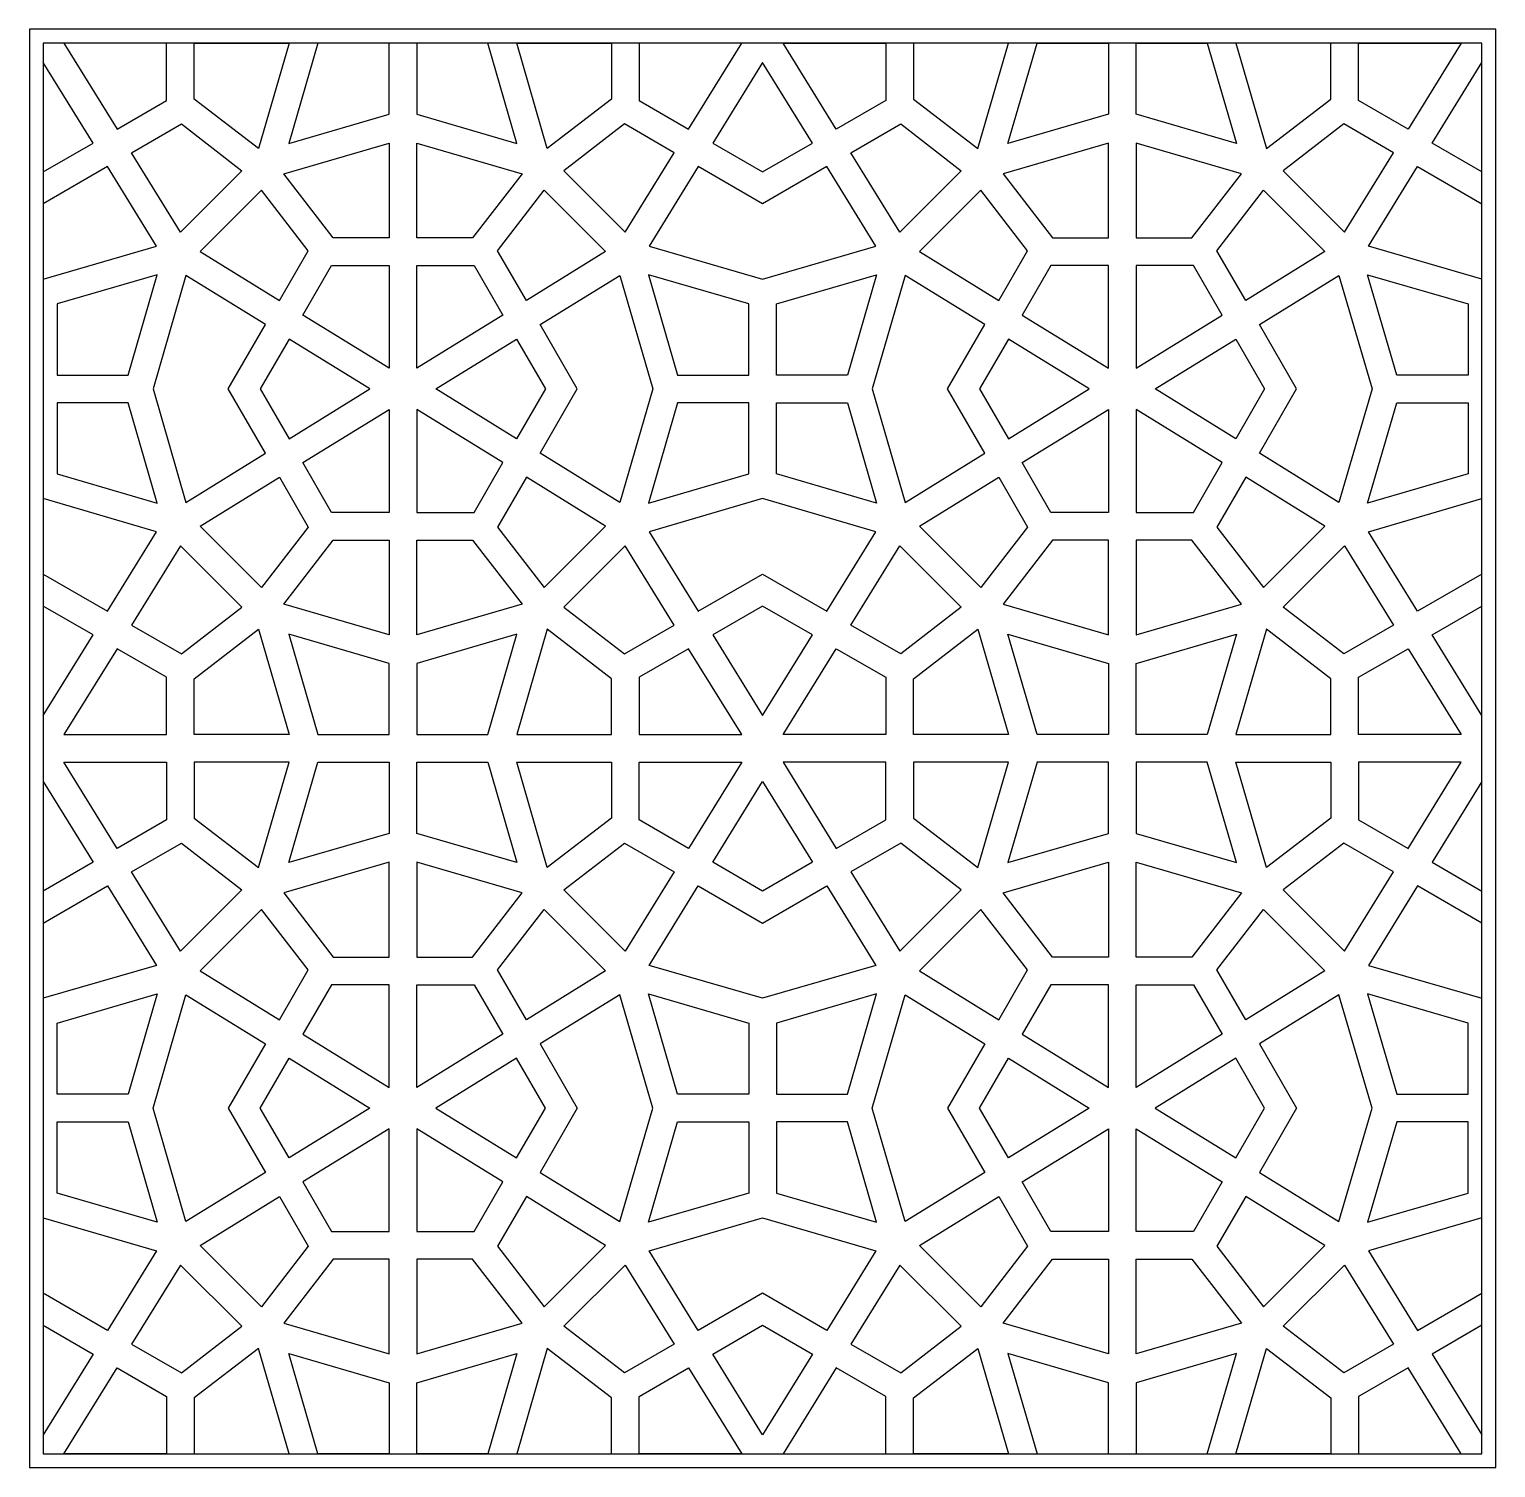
# Model space of a CAD drawing. Extents: x 330 to 436, y 287 to 391.
import ezdxf

# ---------------------------------------------------------------- set-up
doc = ezdxf.new("R2010")
doc.units = 0
doc.layers.add('LAYER_01', color=7, linetype='CONTINUOUS')

msp = doc.modelspace()

# ---------------------------------------------------------------- linework, layer by layer
at = {"layer": 'LAYER_01'}
for points in [[(329.59, 286.85), (435.51, 286.85), (435.51, 390.77), (329.59, 390.77)], [(330.59, 287.85), (434.51, 287.85), (434.51, 389.77), (330.59, 389.77)], [(335.92, 383.55), (339.5, 385.62), (339.5, 389.77), (332.08, 389.77)], [(341.5, 385.73), (341.5, 389.77), (348.35, 389.77), (346.13, 382.16)], [(355.57, 384.63), (355.57, 389.77), (350.43, 389.77), (348.32, 382.52)], [(357.57, 384.63), (364.81, 382.52), (362.7, 389.77), (357.57, 389.77)], [(371.63, 389.77), (371.63, 385.73), (367, 382.16), (364.79, 389.77)], [(381.05, 389.77), (373.63, 389.77), (373.63, 385.62), (377.21, 383.55)], [(384.04, 389.77), (391.46, 389.77), (391.46, 385.62), (387.88, 383.55)], [(393.46, 389.77), (393.46, 385.73), (398.09, 382.16), (400.31, 389.77)], [(407.53, 384.63), (400.28, 382.52), (402.39, 389.77), (407.53, 389.77)], [(409.53, 384.63), (409.53, 389.77), (414.67, 389.77), (416.78, 382.52)], [(423.59, 385.73), (423.59, 389.77), (416.75, 389.77), (418.96, 382.16)], [(429.18, 383.55), (425.59, 385.62), (425.59, 389.77), (433.01, 389.77)], [(382.55, 388.38), (378.95, 382.55), (382.55, 380.47), (386.15, 382.55)], [(336.97, 381.85), (340.57, 383.93), (344.94, 380.55), (340.5, 376.12)], [(372.57, 383.93), (368.2, 380.55), (372.63, 376.12), (376.16, 381.85)], [(392.53, 383.93), (396.9, 380.55), (392.47, 376.12), (388.93, 381.85)], [(428.12, 381.85), (424.53, 383.93), (420.16, 380.55), (424.59, 376.12)], [(351.53, 375.7), (347.96, 380.33), (355.57, 382.55), (355.57, 375.7)], [(357.57, 375.7), (357.57, 382.55), (365.18, 380.33), (361.61, 375.7)], [(407.53, 375.7), (407.53, 382.55), (399.92, 380.33), (403.49, 375.7)], [(413.57, 375.7), (417.14, 380.33), (409.53, 382.55), (409.53, 375.7)], [(382.55, 372.72), (390.74, 375.1), (387.2, 380.85), (382.55, 378.16), (377.9, 380.85), (374.35, 375.1)], [(347.65, 371.17), (349.72, 374.77), (346.35, 379.14), (341.92, 374.71)], [(365.49, 371.17), (363.41, 374.77), (366.78, 379.14), (371.21, 374.71)], [(399.61, 371.17), (401.68, 374.77), (398.31, 379.14), (393.88, 374.71)], [(417.45, 371.17), (415.37, 374.77), (418.74, 379.14), (423.17, 374.71)], [(338.83, 373.04), (331.59, 370.93), (331.59, 365.79), (336.72, 365.79)], [(340.9, 356.59), (346.65, 360.14), (343.96, 364.79), (346.65, 369.44), (340.9, 372.99), (338.52, 364.79)], [(351.42, 373.7), (355.57, 373.7), (355.57, 366.28), (349.35, 370.12)], [(363.78, 370.12), (357.57, 366.28), (357.57, 373.7), (361.71, 373.7)], [(366.49, 369.44), (372.23, 372.99), (374.62, 364.79), (372.23, 356.59), (366.49, 360.14), (369.17, 364.79)], [(374.3, 373.04), (376.41, 365.79), (381.55, 365.79), (381.55, 370.93)], [(390.79, 373.04), (388.68, 365.79), (383.55, 365.79), (383.55, 370.93)], [(398.61, 369.44), (392.86, 372.99), (390.48, 364.79), (392.86, 356.59), (398.61, 360.14), (395.92, 364.79)], [(401.31, 370.12), (407.53, 366.28), (407.53, 373.7), (403.38, 373.7)], [(413.67, 373.7), (409.53, 373.7), (409.53, 366.28), (415.74, 370.12)], [(424.19, 356.59), (418.45, 360.14), (421.13, 364.79), (418.45, 369.44), (424.19, 372.99), (426.58, 364.79)], [(426.26, 373.04), (433.51, 370.93), (433.51, 365.79), (428.37, 365.79)], [(346.27, 364.79), (348.35, 361.19), (354.18, 364.79), (348.35, 368.39)], [(364.78, 368.39), (366.86, 364.79), (364.78, 361.19), (358.95, 364.79)], [(400.31, 368.39), (398.23, 364.79), (400.31, 361.19), (406.14, 364.79)], [(418.82, 364.79), (416.74, 361.19), (410.91, 364.79), (416.74, 368.39)], [(338.83, 356.54), (336.72, 363.79), (331.59, 363.79), (331.59, 358.65)], [(374.3, 356.54), (381.55, 358.65), (381.55, 363.79), (376.41, 363.79)], [(390.79, 356.54), (383.55, 358.65), (383.55, 363.79), (388.68, 363.79)], [(426.26, 356.54), (428.37, 363.79), (433.51, 363.79), (433.51, 358.65)], [(355.57, 363.29), (355.57, 355.87), (351.42, 355.87), (349.35, 359.46)], [(363.78, 359.46), (357.57, 363.29), (357.57, 355.87), (361.71, 355.87)], [(401.31, 359.46), (407.53, 363.29), (407.53, 355.87), (403.38, 355.87)], [(409.53, 363.29), (409.53, 355.87), (413.67, 355.87), (415.74, 359.46)], [(341.92, 354.87), (347.65, 358.41), (349.72, 354.81), (346.35, 350.44)], [(366.78, 350.44), (371.21, 354.87), (365.49, 358.41), (363.41, 354.81)], [(398.31, 350.44), (393.88, 354.87), (399.61, 358.41), (401.68, 354.81)], [(423.17, 354.87), (417.45, 358.41), (415.37, 354.81), (418.74, 350.44)], [(382.55, 351.41), (387.2, 348.73), (390.74, 354.47), (382.55, 356.86), (374.35, 354.47), (377.9, 348.73)], [(347.96, 349.24), (351.53, 353.87), (355.57, 353.87), (355.57, 347.03)], [(361.61, 353.87), (365.18, 349.24), (357.57, 347.03), (357.57, 353.87)], [(403.49, 353.87), (399.92, 349.24), (407.53, 347.03), (407.53, 353.87)], [(417.14, 349.24), (413.57, 353.87), (409.53, 353.87), (409.53, 347.03)], [(336.97, 347.73), (340.57, 345.65), (344.94, 349.02), (340.5, 353.46)], [(372.63, 353.46), (368.2, 349.02), (372.57, 345.65), (376.16, 347.73)], [(392.47, 353.46), (396.9, 349.02), (392.53, 345.65), (388.93, 347.73)], [(428.12, 347.73), (424.53, 345.65), (420.16, 349.02), (424.59, 353.46)], [(382.55, 349.1), (378.95, 347.02), (382.55, 341.19), (386.15, 347.02)], [(341.5, 343.85), (346.13, 347.42), (348.35, 339.81), (341.5, 339.81)], [(355.57, 344.95), (348.32, 347.06), (350.43, 339.81), (355.57, 339.81)], [(357.57, 344.95), (357.57, 339.81), (362.7, 339.81), (364.81, 347.06)], [(371.63, 339.81), (371.63, 343.85), (367, 347.42), (364.79, 339.81)], [(393.46, 339.81), (393.46, 343.85), (398.09, 347.42), (400.31, 339.81)], [(407.53, 344.95), (407.53, 339.81), (402.39, 339.81), (400.28, 347.06)], [(409.53, 344.95), (416.78, 347.06), (414.67, 339.81), (409.53, 339.81)], [(423.59, 343.85), (418.96, 347.42), (416.75, 339.81), (423.59, 339.81)], [(335.92, 346.02), (332.08, 339.81), (339.5, 339.81), (339.5, 343.96)], [(381.05, 339.81), (377.21, 346.02), (373.63, 343.96), (373.63, 339.81)], [(384.04, 339.81), (387.88, 346.02), (391.46, 343.96), (391.46, 339.81)], [(429.18, 346.02), (433.01, 339.81), (425.59, 339.81), (425.59, 343.96)], [(335.92, 331.59), (332.08, 337.81), (339.5, 337.81), (339.5, 333.66)], [(341.5, 333.77), (346.13, 330.2), (348.35, 337.81), (341.5, 337.81)], [(355.57, 332.67), (348.32, 330.56), (350.43, 337.81), (355.57, 337.81)], [(357.57, 332.67), (357.57, 337.81), (362.7, 337.81), (364.81, 330.56)], [(371.63, 337.81), (371.63, 333.77), (367, 330.2), (364.79, 337.81)], [(381.05, 337.81), (377.21, 331.59), (373.63, 333.66), (373.63, 337.81)], [(384.04, 337.81), (387.88, 331.59), (391.46, 333.66), (391.46, 337.81)], [(393.46, 337.81), (393.46, 333.77), (398.09, 330.2), (400.31, 337.81)], [(407.53, 332.67), (407.53, 337.81), (402.39, 337.81), (400.28, 330.56)], [(409.53, 332.67), (416.78, 330.56), (414.67, 337.81), (409.53, 337.81)], [(423.59, 333.77), (418.96, 330.2), (416.75, 337.81), (423.59, 337.81)], [(429.18, 331.59), (433.01, 337.81), (425.59, 337.81), (425.59, 333.66)], [(382.55, 328.51), (378.95, 330.59), (382.55, 336.42), (386.15, 330.59)], [(336.97, 329.89), (340.57, 331.97), (344.94, 328.59), (340.5, 324.16)], [(372.63, 324.16), (368.2, 328.59), (372.57, 331.97), (376.16, 329.89)], [(392.47, 324.16), (396.9, 328.59), (392.53, 331.97), (388.93, 329.89)], [(428.12, 329.89), (424.53, 331.97), (420.16, 328.59), (424.59, 324.16)], [(347.96, 328.37), (351.53, 323.74), (355.57, 323.74), (355.57, 330.59)], [(361.61, 323.74), (365.18, 328.37), (357.57, 330.59), (357.57, 323.74)], [(403.49, 323.74), (399.92, 328.37), (407.53, 330.59), (407.53, 323.74)], [(417.14, 328.37), (413.57, 323.74), (409.53, 323.74), (409.53, 330.59)], [(382.55, 326.2), (387.2, 328.89), (390.74, 323.14), (382.55, 320.76), (374.35, 323.14), (377.9, 328.89)], [(341.92, 322.75), (347.65, 319.21), (349.72, 322.81), (346.35, 327.18)], [(366.78, 327.18), (371.21, 322.75), (365.49, 319.21), (363.41, 322.81)], [(398.31, 327.18), (393.88, 322.75), (399.61, 319.21), (401.68, 322.81)], [(423.17, 322.75), (417.45, 319.21), (415.37, 322.81), (418.74, 327.18)], [(338.83, 321.08), (336.72, 313.83), (331.59, 313.83), (331.59, 318.97)], [(340.9, 321.02), (346.65, 317.48), (343.96, 312.83), (346.65, 308.18), (340.9, 304.63), (338.52, 312.83)], [(355.57, 314.32), (355.57, 321.74), (351.42, 321.74), (349.35, 318.16)], [(363.78, 318.16), (357.57, 314.32), (357.57, 321.74), (361.71, 321.74)], [(366.49, 308.18), (372.23, 304.63), (374.62, 312.83), (372.23, 321.02), (366.49, 317.48), (369.17, 312.83)], [(374.3, 321.08), (381.55, 318.97), (381.55, 313.83), (376.41, 313.83)], [(390.79, 321.08), (383.55, 318.97), (383.55, 313.83), (388.68, 313.83)], [(398.61, 308.18), (392.86, 304.63), (390.48, 312.83), (392.86, 321.02), (398.61, 317.48), (395.92, 312.83)], [(401.31, 318.16), (407.53, 314.32), (407.53, 321.74), (403.38, 321.74)], [(409.53, 314.32), (409.53, 321.74), (413.67, 321.74), (415.74, 318.16)], [(424.19, 321.02), (418.45, 317.48), (421.13, 312.83), (418.45, 308.18), (424.19, 304.63), (426.58, 312.83)], [(426.26, 321.08), (428.37, 313.83), (433.51, 313.83), (433.51, 318.97)], [(346.27, 312.83), (348.35, 316.43), (354.18, 312.83), (348.35, 309.23)], [(364.78, 309.23), (366.86, 312.83), (364.78, 316.43), (358.95, 312.83)], [(400.31, 309.23), (398.23, 312.83), (400.31, 316.43), (406.14, 312.83)], [(418.82, 312.83), (416.74, 316.43), (410.91, 312.83), (416.74, 309.23)], [(338.83, 304.58), (331.59, 306.69), (331.59, 311.83), (336.72, 311.83)], [(374.3, 304.58), (376.41, 311.83), (381.55, 311.83), (381.55, 306.69)], [(390.79, 304.58), (388.68, 311.83), (383.55, 311.83), (383.55, 306.69)], [(426.26, 304.58), (433.51, 306.69), (433.51, 311.83), (428.37, 311.83)], [(351.42, 303.91), (355.57, 303.91), (355.57, 311.33), (349.35, 307.49)], [(363.78, 307.49), (357.57, 311.33), (357.57, 303.91), (361.71, 303.91)], [(401.31, 307.49), (407.53, 311.33), (407.53, 303.91), (403.38, 303.91)], [(413.67, 303.91), (409.53, 303.91), (409.53, 311.33), (415.74, 307.49)], [(347.65, 306.44), (349.72, 302.85), (346.35, 298.48), (341.92, 302.91)], [(365.49, 306.44), (363.41, 302.85), (366.78, 298.48), (371.21, 302.91)], [(399.61, 306.44), (401.68, 302.85), (398.31, 298.48), (393.88, 302.91)], [(417.45, 306.44), (415.37, 302.85), (418.74, 298.48), (423.17, 302.91)], [(382.55, 304.9), (390.74, 302.51), (387.2, 296.77), (382.55, 299.45), (377.9, 296.77), (374.35, 302.51)], [(351.53, 301.91), (347.96, 297.28), (355.57, 295.07), (355.57, 301.91)], [(357.57, 301.91), (357.57, 295.07), (365.18, 297.28), (361.61, 301.91)], [(407.53, 301.91), (407.53, 295.07), (399.92, 297.28), (403.49, 301.91)], [(413.57, 301.91), (417.14, 297.28), (409.53, 295.07), (409.53, 301.91)], [(336.97, 295.77), (340.57, 293.69), (344.94, 297.06), (340.5, 301.49)], [(372.57, 293.69), (368.2, 297.06), (372.63, 301.49), (376.16, 295.77)], [(392.53, 293.69), (396.9, 297.06), (392.47, 301.49), (388.93, 295.77)], [(428.12, 295.77), (424.53, 293.69), (420.16, 297.06), (424.59, 301.49)], [(382.55, 289.23), (378.95, 295.06), (382.55, 297.14), (386.15, 295.06)], [(341.5, 291.89), (341.5, 287.85), (348.35, 287.85), (346.13, 295.46)], [(355.57, 292.98), (355.57, 287.85), (350.43, 287.85), (348.32, 295.09)], [(357.57, 292.98), (364.81, 295.09), (362.7, 287.85), (357.57, 287.85)], [(371.63, 287.85), (371.63, 291.89), (367, 295.46), (364.79, 287.85)], [(393.46, 287.85), (393.46, 291.89), (398.09, 295.46), (400.31, 287.85)], [(407.53, 292.98), (400.28, 295.09), (402.39, 287.85), (407.53, 287.85)], [(409.53, 292.98), (409.53, 287.85), (414.67, 287.85), (416.78, 295.09)], [(423.59, 291.89), (423.59, 287.85), (416.75, 287.85), (418.96, 295.46)], [(335.92, 294.06), (339.5, 291.99), (339.5, 287.85), (332.08, 287.85)], [(381.05, 287.85), (373.63, 287.85), (373.63, 291.99), (377.21, 294.06)], [(384.04, 287.85), (391.46, 287.85), (391.46, 291.99), (387.88, 294.06)], [(429.18, 294.06), (425.59, 291.99), (425.59, 287.85), (433.01, 287.85)]]:
    msp.add_lwpolyline(points, close=True, dxfattribs=at)
for points in [[(330.59, 380.47), (334.19, 382.55), (330.59, 388.38)], [(434.51, 380.47), (430.91, 382.55), (434.51, 388.38)], [(330.59, 372.72), (338.78, 375.1), (335.24, 380.85), (330.59, 378.16)], [(434.51, 372.72), (426.31, 375.1), (429.86, 380.85), (434.51, 378.16)], [(330.59, 351.41), (335.24, 348.73), (338.78, 354.47), (330.59, 356.86)], [(434.51, 351.41), (429.86, 348.73), (426.31, 354.47), (434.51, 356.86)], [(330.59, 341.19), (334.19, 347.02), (330.59, 349.1)], [(434.51, 341.19), (430.91, 347.02), (434.51, 349.1)], [(330.59, 336.42), (334.19, 330.59), (330.59, 328.51)], [(434.51, 336.42), (430.91, 330.59), (434.51, 328.51)], [(330.59, 326.2), (335.24, 328.89), (338.78, 323.14), (330.59, 320.76)], [(434.51, 326.2), (429.86, 328.89), (426.31, 323.14), (434.51, 320.76)], [(330.59, 304.9), (338.78, 302.51), (335.24, 296.77), (330.59, 299.45)], [(434.51, 304.9), (426.31, 302.51), (429.86, 296.77), (434.51, 299.45)], [(330.59, 297.14), (334.19, 295.06), (330.59, 289.23)], [(434.51, 297.14), (430.91, 295.06), (434.51, 289.23)]]:
    msp.add_lwpolyline(points, dxfattribs=at)

doc.saveas('drawing.dxf')
